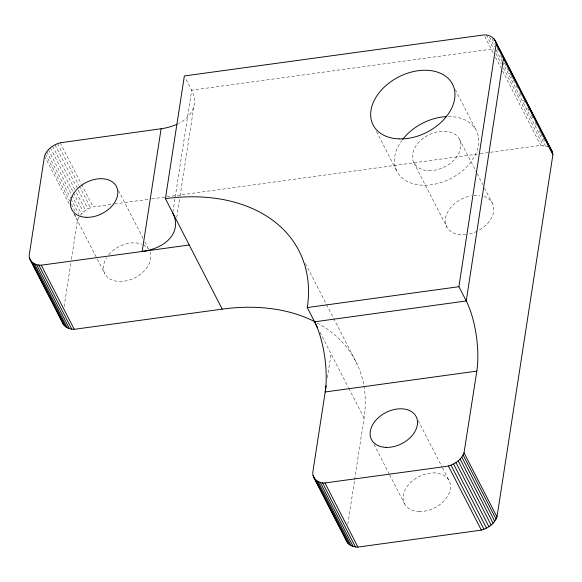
<?xml version="1.0" encoding="UTF-8"?>
<svg xmlns="http://www.w3.org/2000/svg" width="582" height="582" viewBox="0 0 582 582"><rect width="100%" height="100%" fill="white"/><g stroke="black" fill="none" stroke-linecap="round" stroke-linejoin="round"><path stroke-width="0.44" stroke-dasharray="2.91 2.18" d="M347.803 524.353L354.489 480.565M354.627 479.677L364.041 418.022A172.941 120.35 -27.2 0 0 363.983 386.099M64.129 306.598L70.873 262.904M71.419 259.332L77.479 220.098L79.719 215.849M172.883 212.03L191.689 90.203L185.585 78.323M176.761 217.435L179.94 196.832M180.078 195.938L194.039 105.466M327.382 377.798L331.078 353.885M80.265 215.18L85.532 210.342L90.494 207.774L93.127 206.93L113.839 204.078M491.288 49.157L191.689 90.203A50.205 32.185 8.8 0 1 178.587 123.457M114.741 203.955L150.767 199M151.662 198.877L166.074 196.898M166.976 196.774L479.488 153.786M480.39 153.663L540.729 145.362L547.575 146.788L546.745 145.173M492.045 38.747L494.533 43.585M497.021 48.422L498.265 50.845M500.753 55.683L501.99 58.098M504.478 62.936L506.966 67.774M507.38 68.581L510.69 75.027M511.105 75.835L514.423 82.288M516.081 85.51L518.155 89.541M519.813 92.771L521.465 95.994M523.538 100.024L525.197 103.247M527.685 108.085L528.929 110.507M531.41 115.345L533.068 118.568M535.142 122.598L536.8 125.828M539.288 130.659L540.525 133.082M540.94 133.889L545.087 141.95M489.564 37.139L494.54 46.815M496.199 50.037L501.997 61.328M502.412 62.136L545.509 145.987M486.436 35.044L493.892 49.557M495.966 53.588L501.357 64.071M503.423 68.101L543.202 145.507M484.777 36.484L493.361 53.195M495.442 57.24L500.84 67.752M502.506 70.982L540.729 145.362M455.328 89.679L476.258 130.412M459.409 139.12L476.716 172.796M477.131 173.596L482.9 184.821M484.544 188.022L492.372 203.256M413.824 162.691L446.78 226.827M376.452 131.467L396.975 171.399M418.196 420.568L442.087 467.07M442.502 467.87L449.093 480.696M305.434 263.5L326.153 303.819M326.567 304.619L333.202 317.525M333.617 318.325L357.232 364.288M319.954 332.235L348.378 387.554M348.793 388.354L364.041 418.022M374.008 444.43L389.249 474.09M389.664 474.897L404.497 503.757M118.481 190.496L143.201 238.598M144.853 241.806L148.555 249.023M60.164 142.794L81.174 183.679M81.589 184.479L93.127 206.93M57.531 143.638L78.956 185.331M79.37 186.131L90.494 207.774M54.984 144.787L87.94 208.923M52.569 146.206L74.823 189.499M76.468 192.7L85.532 210.342M50.365 147.857L73.026 191.951M73.434 192.751L83.321 211.993M48.408 149.712L71.484 194.606M71.892 195.407L81.371 213.849M46.756 151.706L70.655 198.207M71.062 199.008L78.897 214.241M45.447 153.808L69.76 201.11M71.404 204.318L74.7 210.735M44.516 155.961L69.236 204.064M74.591 214.489L77.479 220.098M73.878 213.55L96.954 258.452M97.369 259.252L104.782 273.685M317.292 322.995A172.941 120.35 -27.2 0 1 363.83 385.248M483.955 196.44A25.659 17.86 -27.2 0 1 493.565 212.117A25.659 17.86 -27.2 0 1 477.822 230.887M477.102 231.25A25.659 17.86 -27.2 0 1 468.852 234.11M465.818 234.604A25.659 17.86 -27.2 0 1 445.477 218.657A25.659 17.86 -27.2 0 1 471.071 195.821M474.09 195.407A25.659 17.86 -27.2 0 1 479.866 195.508M149.945 251.875A25.106 17.467 -27.2 0 1 124.141 281.193A25.106 17.467 -27.2 0 1 106.47 257.855M108.79 254.683A25.106 17.467 -27.2 0 1 141.884 244.222M143.288 244.847A25.106 17.467 -27.2 0 1 147.85 248.339M448.322 116.567A44.632 31.057 -27.2 0 1 475.669 154.114A44.632 31.057 -27.2 0 1 416.748 184.574A44.632 31.057 -27.2 0 1 401.718 140.662M419.025 511.527A25.106 17.467 -27.2 0 0 450.082 483.264A25.106 17.467 -27.2 0 0 411.278 481.889A25.106 17.467 -27.2 0 0 419.025 511.527M428.679 170.635A25.659 17.86 -27.2 0 0 460.42 141.746A25.659 17.86 -27.2 0 0 420.75 140.342A25.659 17.86 -27.2 0 0 428.679 170.635"/><path stroke-width="0.87" d="M326.153 385.771L312.92 471.529C311.523 478.433 318.623 483.526 324.967 482.958L446.059 466.444C453.727 465.185 461.199 460.253 464.021 452.818L476.84 371.112A50.205 16.26 82.2 0 0 466.233 300.952L458.907 286.7L496.133 44.247C495.988 38.114 489.527 34.578 483.962 34.905L184.363 75.951L165.419 198.673L222.193 309.129A172.941 120.35 -27.2 0 1 315.088 321.831M503.459 58.498L466.233 300.952L314.593 321.817A50.205 16.26 82.2 0 1 325.2 391.97L476.84 371.112M161.112 128.746L142.168 251.468L41.271 265.181C35.706 265.501 29.246 261.973 29.1 255.84L44.516 155.961C47.026 149.247 53.42 144.642 60.164 142.794L161.112 128.746A50.205 32.185 8.8 0 0 177.124 124.177M313.793 477.422L346.756 541.558C348.894 545.545 353.638 547.153 357.93 547.095L481.343 530.122C488.08 528.267 494.482 523.669 496.984 516.954L552.9 154.703L551.903 150.898L495.137 40.442M189.23 244.993L142.168 251.468A50.205 32.185 8.8 0 0 172.745 212.925M165.419 198.673A172.941 120.35 -27.2 0 1 307.267 307.558L458.907 286.7M30.097 259.645L63.06 323.781C65.199 327.761 69.942 329.376 74.234 329.317L222.193 309.129M550.812 149.276L551.903 150.898M494.045 38.812L552.609 152.724M496.133 44.247L552.9 154.703M464.021 452.818L496.984 516.954M463.09 454.964L496.053 519.1M461.788 457.066L494.744 521.203M460.136 459.067L493.092 523.203M458.179 460.922L491.143 525.059M455.968 462.574L488.931 526.71M453.56 463.992L486.523 528.129M451.006 465.142L483.969 529.278M448.38 465.986L481.343 530.122M307.267 307.558L317.481 327.426M324.967 482.958L357.93 547.095M322.493 482.813L355.457 546.956M320.195 482.333L353.15 546.476M318.121 481.532L351.084 545.669M316.339 480.426L349.302 544.563M313.094 475.596L347.847 543.188M41.271 265.181L74.234 329.317M38.798 265.036L71.761 329.172M36.491 264.555L69.454 328.692M34.425 263.755L67.388 327.892M32.643 262.649L65.606 326.786M29.391 257.819L64.151 325.403M346.05 539.74L346.756 541.558M62.354 321.955L63.06 323.781M402.671 139.389A44.632 31.057 -27.2 0 1 446.721 116.611M86.354 217.319A25.106 17.467 -27.2 0 0 117.404 189.055A25.106 17.467 -27.2 0 0 78.599 187.68A25.106 17.467 -27.2 0 0 86.354 217.319M386.062 447.391A25.106 17.467 -27.2 0 0 417.119 419.127A25.106 17.467 -27.2 0 0 378.315 417.752A25.106 17.467 -27.2 0 0 386.062 447.391M399.005 138.894A44.632 31.057 -27.2 0 0 454.207 88.653A44.632 31.057 -27.2 0 0 385.219 86.209A44.632 31.057 -27.2 0 0 399.005 138.894"/></g></svg>
